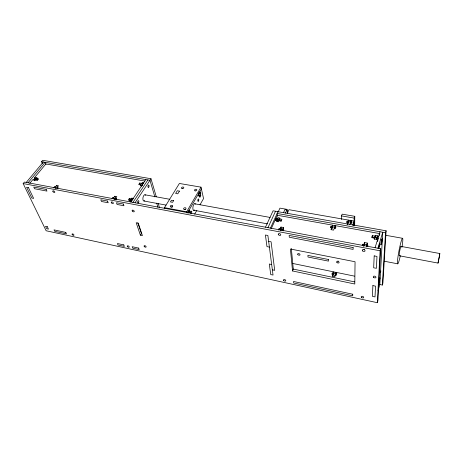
<?xml version="1.0" encoding="UTF-8"?>
<svg xmlns="http://www.w3.org/2000/svg" width="463" height="463" viewBox="0 0 463 463"><rect width="100%" height="100%" fill="white"/><g stroke="black" fill="none" stroke-linecap="round" stroke-linejoin="round"><path stroke-width="0.69" d="M348.228 221.302L347.134 221.111L347.14 222.877L348.228 223.068L348.651 220.116L288.935 209.693L287.216 213.582M348.651 220.116L348.228 223.068M351.174 220.556L350.751 223.513L351.174 220.556L354.131 221.071L352.713 225.145M351.851 223.12L351.857 221.933L350.757 221.742M354.091 225.278L354.16 218.096L354.78 216.314L342.151 214.149L341.503 215.908L341.544 219.485M354.681 225.66L354.78 216.314M362.645 245.517L362.674 244.29L363.866 244.516L363.814 246.357L364.503 242.537L367.252 243.046L367.217 244.273M366.58 246.258L367.252 243.046M367.778 246.478L367.813 245.251L366.621 245.031M374.972 238.011L375.053 236.159L372.316 235.667L372.24 237.513L374.972 238.011L375.319 235.32L377.333 235.684L377.27 236.917M374.393 239.342L374.445 238.109L371.696 237.612L372.316 235.667M376.407 239.712L376.465 238.48L378.306 238.815M377.333 235.684L376.98 238.376L378.202 238.601M377.333 302.698L380.106 250.801L380.713 248.764L24.406 182.075L23.15 183.562L46.144 230.759L377.333 302.698L377.901 300.713L380.713 248.764M377.895 248.237L382.756 232.247L382.409 238.422L381.634 240.349L380.899 244.927L382.305 240.251L380.945 240.008M382.305 240.251L380.21 277.592L378.879 282.239M379.527 284.461L382.351 285.046L385.523 232.739L386.101 230.8L273.077 210.815L265.473 227.194M386.101 230.8L382.895 283.142L382.351 285.046M378.063 290.637L379.822 284.519L380.123 279.241L378.792 283.836M380.517 272.186L380.887 270.913M377.467 241.541L378.097 239.493M379.301 235.563L379.897 233.618L335.253 225.631L334.83 228.71M375.082 247.711L379.996 231.755M376.465 238.48L376.199 239.33L374.179 238.96L374.445 238.109M375.053 236.159L375.319 235.32M366.563 246.872L366.985 245.552M367.35 246.715L367.813 245.251M362.199 245.749L362.674 244.29M363.866 244.516L364.503 242.537M354.577 276.151L336.213 272.383L335.785 273.604L336.838 273.824L336.37 275.178L335.316 274.958L334.674 276.81L332.243 276.307L332.897 274.461L331.844 274.241L332.324 272.892L333.366 273.106L333.406 274.675L332.365 274.461L332.324 272.892M353.171 225.556L354.114 222.848M333.366 273.106L333.8 271.885L292.356 263.383M333.406 274.675L333.8 271.885M351.857 221.933L351.394 223.247L350.294 223.056L349.663 224.85M347.134 221.111L346.671 222.414L347.765 222.61L347.765 224.376M347.128 224.399L347.765 222.61M399.285 255.761L438.021 263.088L439.358 256.826L439.827 253.527L401.01 246.397M332.226 228.236L332.179 226.407L331.045 226.204L331.097 228.033L332.226 228.236L332.689 226.997L332.642 225.163L277.349 215.272L275.989 218.247L276.197 220.047L277.829 220.347L278.176 219.566L277.979 217.766L279.779 218.09L279.912 219.294M331.045 226.204L330.53 227.576L331.664 227.779L330.958 229.66L333.58 230.14L334.28 228.253L335.415 228.456L335.924 227.078L334.79 226.876M332.179 226.407L332.642 225.163M439.827 253.527L438.021 263.088M292.529 270.965L290.428 249.013L355.057 261.751L354.791 284.01L292.529 270.965L293.282 269.101L291.349 248.55M283.142 230.933L283.738 229.567L282.65 229.364L283.466 227.512L280.966 227.049L280.144 228.896L280.277 230.094M280.613 230.082L281.157 228.849L280.966 227.049M286.412 210.613L286.973 209.351L279.953 208.13L278.159 212.06M285.445 213.113L286.829 210.011L284.849 209.664L283.46 212.76M278.454 230.053L279.062 228.693L280.144 228.896M281.469 221.007L279.629 220.672L279.432 218.872L279.779 218.09M271.225 228.705L275.172 220.047L276.81 220.347L276.457 221.129L278.263 221.459L278.616 220.677L281.087 221.123L281.898 219.317L279.432 218.872M277.829 220.347L277.626 218.542L277.979 217.766M270.444 228.126L277.956 211.684M267.955 227.663L275.514 211.25M194.703 214.097L196.827 210.376M200.004 204.791L203.541 198.592L201 187.15L179.384 183.47L164.469 207.655L164.799 208.819M199.003 192.579L200.097 192.77L200.502 192.07L200.792 193.355L200.386 194.049L200.78 195.791L199.842 197.412L199.449 195.67L198.355 195.479M188.25 211.093L189.361 211.302L189.789 210.561L190.108 211.846L189.68 212.581L188.013 212.268M199.449 195.67L199.044 196.376L198.893 193.216M187.417 212.98L201.393 188.916M186.936 212.968L186.641 211.794L201 187.15M140.393 235.181L136.197 222.755L138.252 223.166L142.407 235.598L140.393 235.181L141.412 233.543M135.063 202.782L150.984 178.73L42.7 160.302L41.525 161.703L42.405 163.676M132.95 202.389L147.9 179.922M130.763 201.66L131.561 200.473M130.844 201.995L145.839 179.569M132.933 199.119L133.402 198.413L131.874 198.135L131.405 198.835L131.978 200.554L129.906 200.166L129.327 198.448L131.405 198.835M142.239 185.194L141.788 185.866L140.277 185.605L140.735 184.928L138.686 184.569L139.728 183.018L141.771 183.377L142.303 185.096L140.266 184.743L139.728 183.018M142.303 185.096L142.754 184.43L142.222 182.706L143.727 182.966L143.275 183.637M129.495 200.757L130.294 199.57M129.825 200.815L130.624 199.628M129.327 198.448L128.239 200.068L130.317 200.456L129.848 201.162L131.376 201.446M141.771 183.377L142.222 182.706M130.161 200.878L130.96 199.692M130.433 201.602L131.226 200.41M116.115 199.356L115.709 198.216L116.821 196.613L114.778 196.237L113.666 197.834L114.28 199.541L115.391 197.944L114.778 196.237M115.779 199.565L116.595 198.384L115.709 198.216M111.959 198.847L112.781 197.672L113.666 197.834M57.84 188.441L57.354 187.33L58.477 185.796L56.584 185.449L55.386 186.965L55.878 188.076M57.296 188.603L58.176 187.48L57.354 187.33M56.521 188.128L57.319 187.121L56.584 185.449M53.685 187.926L54.57 186.809L55.386 186.965M37.515 180.136L36.745 178.481L37.272 177.844L35.935 177.595L35.408 178.232L34.193 178.012L45.854 163.983L144.855 181.039M34.193 178.012L34.968 179.667L36.178 179.887L36.704 179.256L38.041 179.499M34.708 180.807L34.187 179.702L33.66 180.344L35.003 180.593L35.529 179.951L37.364 180.286L38.579 178.811L36.745 178.481M29.777 183.325L32.971 179.482L34.187 179.702M28.064 182.758L45.119 162.316L45.993 164.29M26.235 182.416L43.319 162.009M41.525 161.703L149.96 180.275L154.874 196.891M341.503 215.908L354.16 218.096M198.61 192.973L200.792 193.355M198.749 193.766L200.386 194.049M198.604 195.409L200.78 195.791M385.523 232.739L277.146 213.455L277.459 216.262M385.511 235.245L402.509 238.289M275.989 218.247L277.626 218.542M377.067 236.524L378.908 236.859M144.994 194.796L169.875 199.298M194.755 203.801L270.103 217.436M278.176 219.566L279.976 219.896M375.238 237.172L377.241 237.536M380.511 242.085L381.871 242.334M144.034 201.017L166.038 205.092M193.725 210.214L267.55 223.872M187.885 211.429L190.108 211.846M281.157 228.849L283.026 229.197M364.456 244.377L367.194 244.892M164.469 207.655L186.641 211.794M280.121 229.77L282.893 230.29M23.15 183.562L380.106 250.801M384.319 261.225L397.792 263.835M268.644 241.345L271.092 241.825L274.698 270.328L272.36 269.831M269.391 247.092L266.972 246.611L265.415 235.013L267.88 235.488L273.037 275.057L270.728 274.559L269.31 264.02L271.665 264.512M332.943 274.819L335.762 275.404M293.282 269.101L354.71 281.903M35.408 178.232L36.178 179.887M35.935 177.595L36.704 179.256M54.57 186.809L55.305 188.482M286.829 210.011L287.795 212.644M112.781 197.672L113.192 198.812M137.841 222.882L141.464 233.693M130.317 200.456L130.705 201.602M131.874 198.135L132.447 199.854M140.735 184.928L141.088 186.074M156.714 203.124L157.947 207.279M150.984 178.73L156.268 196.74M158.3 203.668L159.521 207.823M188.082 211.84L188.372 213.009M189.072 210.133L189.361 211.302M199.831 191.595L200.097 192.77M276.81 220.347L276.943 221.546M279.062 228.693L279.195 229.891M277.846 219.769L278.084 221.87M282.65 229.364L282.777 230.562M283.466 227.512L283.587 228.716M286.973 209.351L287.141 211.093M331.664 227.779L331.711 229.607M332.897 274.461L332.938 276.023M335.316 274.958L335.339 276.006M335.253 225.631L335.276 226.853M336.213 272.383L336.236 273.425M335.785 273.604L335.82 275.172M194.541 209.965A3.415 1.354 -79.7 0 1 192.938 209.137A3.415 1.354 -79.7 0 1 193.632 204.802A3.415 1.354 -79.7 0 1 195.479 204.148M185.102 209.525A1.239 0.845 -14.1 0 1 185.727 209.513M171.559 207.158A1.233 0.833 -15 0 1 172.485 207.054M364.647 249.435A1.418 0.903 17.1 0 1 363.935 249.302M275.323 220.047A1.291 0.359 -79.6 0 1 275.983 218.82A1.291 0.359 -79.6 0 1 275.89 220.683M144.774 200.635A3.154 1.482 -79.8 0 1 142.998 199.819A3.154 1.482 -79.8 0 1 143.623 195.814A3.154 1.482 -79.8 0 1 145.608 195.259M350.856 220.365A1.291 0.862 18 0 1 349.901 220.11M335.015 225.4A1.343 0.885 19.3 0 1 334.344 225.278M338.21 261.063A1.273 0.787 19.1 0 1 337.909 260.924M334.905 227.125A1.348 0.885 19.4 0 1 332.851 226.569A1.348 0.885 19.4 0 1 333.615 225.371A1.348 0.885 19.4 0 1 335.27 226.546M335.889 273.645A1.25 0.752 19.4 0 1 333.939 273.02A1.25 0.752 19.4 0 1 334.899 272.117A1.25 0.752 19.4 0 1 336.19 273.361M379.828 277.754A1.308 0.787 16.4 0 1 379.492 278.963M381.992 238.619A1.395 0.903 15.7 0 1 382.299 239.568A1.395 0.903 15.7 0 1 381.298 240.037M400.368 255.663A13.016 1.169 -79.2 0 1 397.491 261.109A13.016 1.169 -79.2 0 1 401.438 240.534A13.016 1.169 -79.2 0 1 401.977 247.283M399.436 255.535A4.769 0.428 -79.2 0 1 399.783 250.68A4.769 0.428 -79.2 0 1 401.132 246.929M352.748 294.236L352.731 295.799L293.687 283.026L293.536 281.481L352.748 294.236M353.136 247.566L353.124 249.401L289.3 237.247L289.126 235.447L353.136 247.566M372.889 285.596L372.414 296.355L375.013 296.91L375.534 286.146L372.889 285.596M374.191 255.877L373.67 267.782L376.402 268.32L376.98 256.409L374.191 255.877M378.821 246.738L378.728 248.59L379.735 245.263L379.828 243.416L378.821 246.738M173.619 200.658L172.606 202.319L170.425 201.92L171.443 200.265L173.619 200.658M179.441 191.121L177.792 193.818L175.627 193.436L177.283 190.739L179.441 191.121M46.196 189.436L33.758 187.081L34.546 188.742L46.954 191.103L46.196 189.436M107.566 201.058L100.795 199.779L101.443 201.48L108.197 202.765L107.566 201.058M123.361 204.05L116.45 202.742L117.064 204.455L123.957 205.763L123.361 204.05M28.417 187.573L26.588 187.226L31.831 198.042L33.637 198.401L28.417 187.573M328.429 259.494L307.883 255.408L307.993 257.029L328.481 261.12L328.429 259.494M47.272 226.673L45.524 226.303L46.705 228.728L48.441 229.104L47.272 226.673M65.815 232.414L54.032 229.874L54.721 231.326L66.481 233.873L65.815 232.414M123.8 244.904L117.423 243.532L117.984 245.014L124.35 246.391L123.8 244.904M138.674 248.11L132.175 246.71L132.707 248.197L139.195 249.603L138.674 248.11M198.494 201.011A1.21 0.475 -80 0 0 198.604 198.997A1.21 0.475 -80 0 0 197.788 200.415A1.21 0.475 -80 0 0 198.494 201.011M191.479 213.211A1.227 0.492 -79.5 0 0 191.584 211.174A1.227 0.492 -79.5 0 0 190.739 212.639A1.227 0.492 -79.5 0 0 191.479 213.211M195.201 190.883A1.21 0.804 -12.8 0 0 196.856 189.836A1.21 0.804 -12.8 0 0 194.964 189.512A1.21 0.804 -12.8 0 0 195.201 190.883M184.286 209.455A1.244 0.845 -14.1 0 0 185.999 208.356A1.244 0.845 -14.1 0 0 184.066 208.003A1.244 0.845 -14.1 0 0 184.286 209.455M182.15 188.626A1.204 0.793 -13.7 0 0 183.811 187.59A1.204 0.793 -13.7 0 0 181.947 187.266A1.204 0.793 -13.7 0 0 182.15 188.626M170.986 206.99A1.233 0.833 -15 0 0 172.699 205.902A1.233 0.833 -15 0 0 170.801 205.549A1.233 0.833 -15 0 0 170.986 206.99M127.383 246.536A1.117 0.59 31.5 0 0 129.119 247.219A1.117 0.59 31.5 0 0 128.239 245.888A1.117 0.59 31.5 0 0 127.383 246.536M111.398 202.782A1.21 0.677 33.9 0 0 113.25 203.494A1.21 0.677 33.9 0 0 112.272 201.978A1.21 0.677 33.9 0 0 111.398 202.782M132.262 211.006A1.21 0.683 32.7 0 0 134.137 211.724A1.21 0.683 32.7 0 0 133.194 210.214A1.21 0.683 32.7 0 0 132.262 211.006M144.213 246.414A1.134 0.613 30.8 0 0 145.99 247.115A1.134 0.613 30.8 0 0 145.122 245.749A1.134 0.613 30.8 0 0 144.213 246.414M283.651 280.474A1.233 0.712 22.7 0 0 285.671 280.914A1.233 0.712 22.7 0 0 284.537 279.542A1.233 0.712 22.7 0 0 283.651 280.474M361.545 297.472A1.314 0.764 17.8 0 0 363.686 297.587A1.314 0.764 17.8 0 0 362.153 296.291A1.314 0.764 17.8 0 0 361.545 297.472M373.641 277.418A1.383 0.833 16.7 0 0 375.91 277.499A1.383 0.833 16.7 0 0 374.312 276.122A1.383 0.833 16.7 0 0 373.641 277.418M362.679 250.952A1.424 0.897 17.2 0 0 365 250.981A1.424 0.897 17.2 0 0 363.339 249.534A1.424 0.897 17.2 0 0 362.679 250.952M278.483 234.747A1.325 0.833 23.6 0 0 280.659 235.163A1.325 0.833 23.6 0 0 279.421 233.607A1.325 0.833 23.6 0 0 278.483 234.747M72.222 234.625A1.088 0.544 33.7 0 0 73.872 235.273A1.088 0.544 33.7 0 0 72.922 233.965A1.088 0.544 33.7 0 0 72.222 234.625M52.99 191.688A1.181 0.613 36.2 0 0 54.744 192.365A1.181 0.613 36.2 0 0 53.696 190.883A1.181 0.613 36.2 0 0 52.99 191.688M148.773 187.104A1.175 0.55 -80.4 0 0 148.831 185.131A1.175 0.55 -80.4 0 0 147.94 186.479A1.175 0.55 -80.4 0 0 148.773 187.104M138.53 202.69A1.204 0.573 -79.6 0 0 138.576 200.687A1.204 0.573 -79.6 0 0 137.65 202.099A1.204 0.573 -79.6 0 0 138.53 202.69M349.015 221.69A1.296 0.862 18 0 0 351.128 221.667A1.296 0.862 18 0 0 349.588 220.307A1.296 0.862 18 0 0 349.015 221.69M337.006 262.585A1.279 0.787 19.2 0 0 339.066 262.631A1.279 0.787 19.2 0 0 337.539 261.329A1.279 0.787 19.2 0 0 337.006 262.585M297.854 254.604A1.239 0.758 22 0 0 299.897 255.015A1.239 0.758 22 0 0 298.78 253.597A1.239 0.758 22 0 0 297.854 254.604"/></g></svg>
